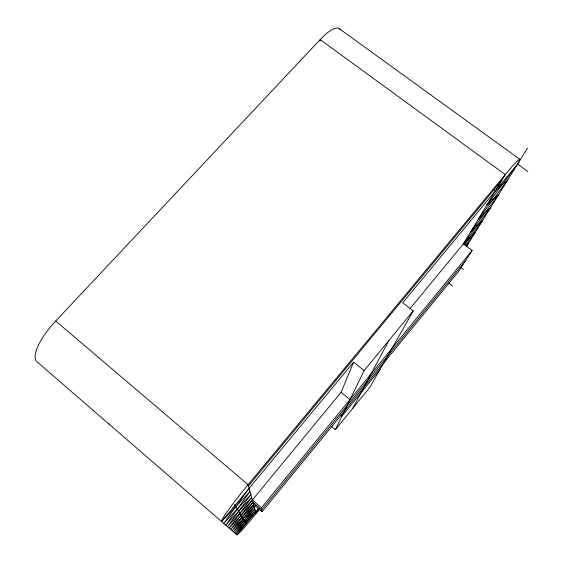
<?xml version="1.0" encoding="UTF-8"?>
<svg xmlns="http://www.w3.org/2000/svg" width="563" height="563" viewBox="0 0 563 563"><rect width="100%" height="100%" fill="white"/><g stroke="black" fill="none" stroke-linecap="round" stroke-linejoin="round"><path stroke-width="0.84" d="M320.016 41.169L320.171 39.579A37.742 11 -55.8 0 1 340.319 29.804M527.827 171.511L517.58 164.079A39.347 2.379 -52.2 0 0 505.25 174.6L463.363 243.892L472.125 250.479L458.662 271.345L262.048 511.76L253.631 504.568L230.717 529.452L252.351 499.993L341.087 392.298L353.585 362.122L364.148 370.574L335.344 429.689L331.368 426.437M352.783 408.309L388.927 340.432M464.376 244.722L482.597 220.548L470.506 232.076L498.755 194.46L486.495 205.636L517.58 164.079L402.749 302.753L413.221 310.889L369.982 387.224L335.344 429.689M466.312 246.826L527.468 148.118M249.085 488.325L223.729 523.407L250.859 494.645L227.508 526.672L252.351 499.993L261.422 507.735L262.048 511.76M465.158 261.274L261.746 509.825L253.012 502.365L232.153 530.684L255.321 505.257M253.631 504.568L233.476 531.838L254.736 508.523L235.876 533.914L255.708 511.985M254.202 506.616L234.722 532.908L255.236 510.31L236.96 534.85L36.989 361.77A40.867 13.526 -47.6 0 1 55.709 321.009L320.171 39.579L505.25 174.6L248.079 484.701A42.774 2.949 -50.6 0 0 221.583 521.542L250.014 491.626L225.7 525.11L251.633 497.425L229.176 528.115L253.012 502.365M409.927 308.742L463.363 243.892L490.38 207.986L478.191 219.366L507.791 179.871L495.482 190.758L493.561 189.344M465.383 245.447L475.341 232.259L463.363 243.892M466.467 245.975L468.564 243.195L465.664 246.059M258.487 508.593L236.96 534.85A29.382 1.379 -50.7 0 0 256.144 513.562L259.487 509.48M261.422 507.735L472.125 250.479M379.941 369.652L341.945 416.141L340.608 415.051M255.855 512.52L259.191 508.445M256.003 513.048L259.339 508.973M364.148 370.574L413.221 310.889M248.424 485.946L501.9 180.139M221.583 521.542L353.585 362.122M108.546 423.7L109.356 424.073M339.313 28.706L519.783 159.294M500.458 184.2L501.795 185.178M497.347 184.573L498.649 185.523M491.4 198.901L492.773 199.914M482.449 212.075L484.426 213.539M475.32 225.165L476.685 226.185M468.163 236.96L469.479 237.952M460.717 267.312L463.476 269.403M448.662 283.034L452.553 286.011M341.087 392.298L350.031 399.547M55.709 321.009L248.079 484.701L256.144 513.562M234.229 504.483L236.193 506.172M234.982 506.355L237.656 508.642M236.439 508.72L239.001 510.915M238.255 511.31L240.232 513.006M239.472 513.301L241.379 514.934M240.464 515.032L242.435 516.728M241.513 516.75L243.42 518.389M243.005 518.79L244.335 519.938M243.258 519.719L245.186 521.38M244.743 521.662L245.989 522.731"/></g></svg>
